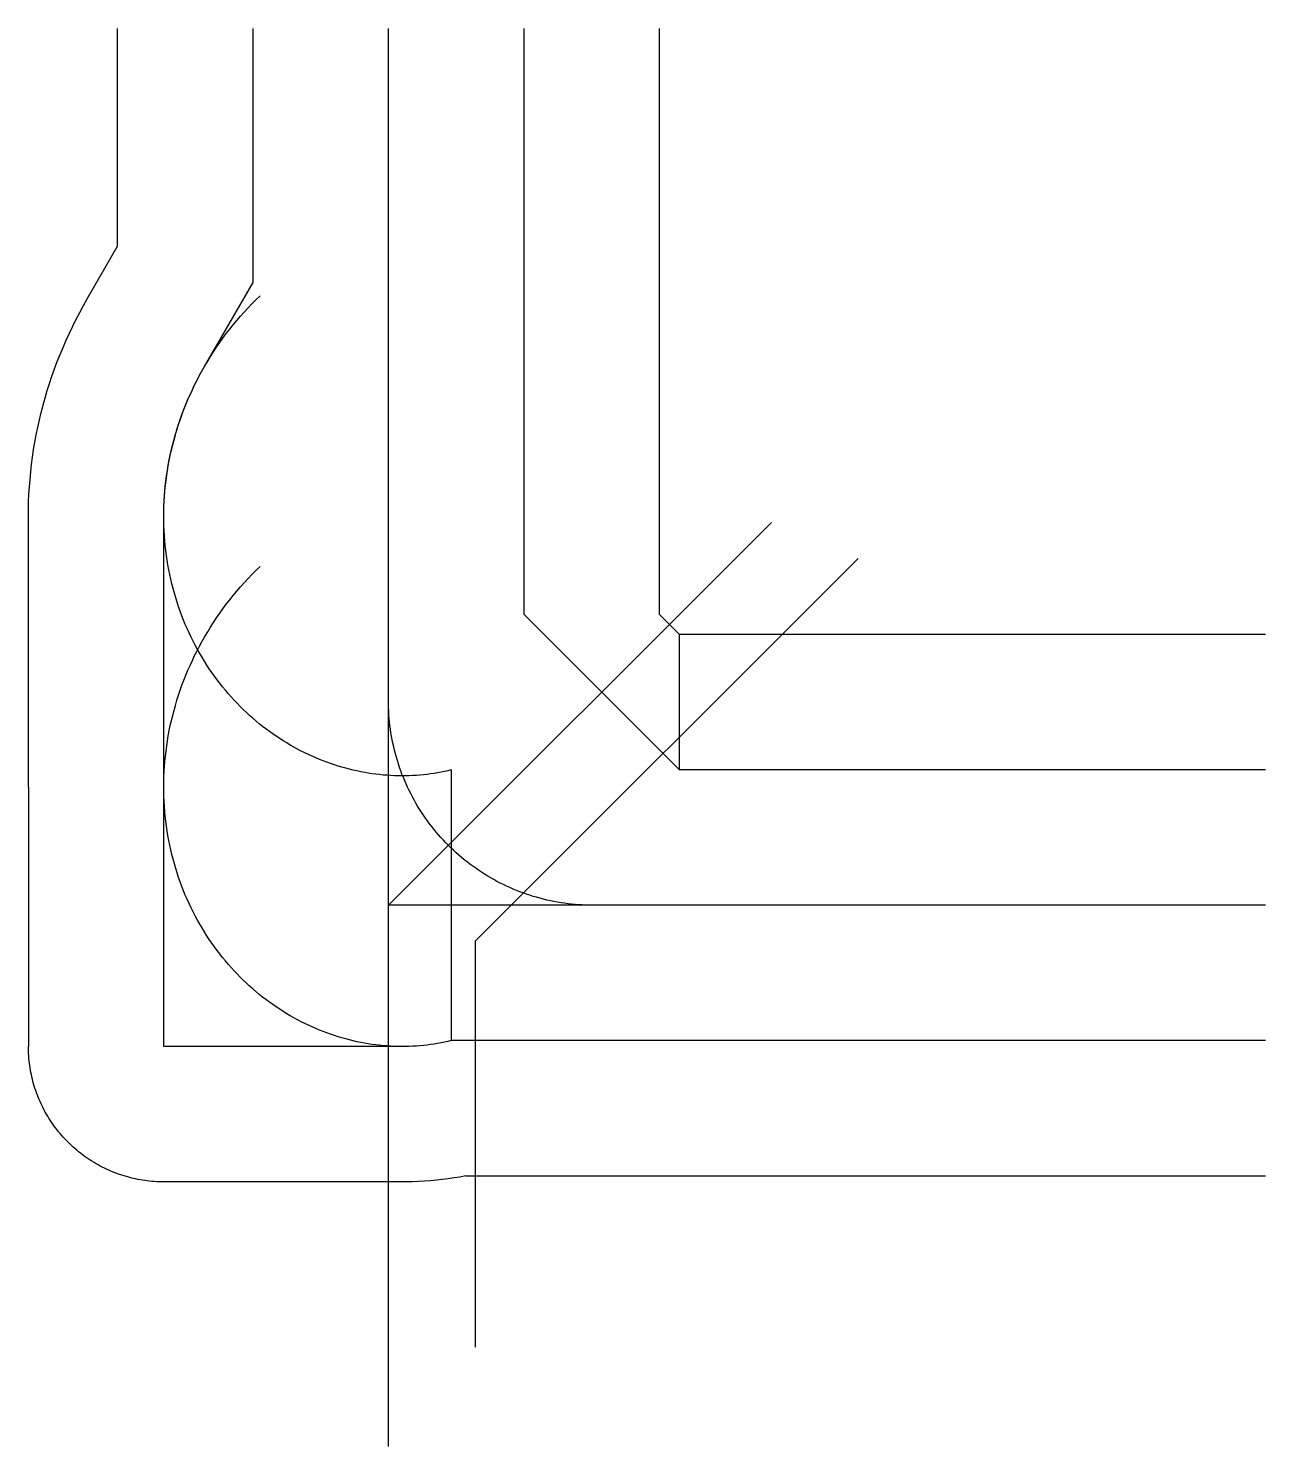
# Model space of a CAD drawing. Header units: metres. Extents: x -6157 to 15000, y -9260 to 15000.
import ezdxf

# ---------------------------------------------------------------- set-up
doc = ezdxf.new("R2010")
doc.units = ezdxf.units.M

msp = doc.modelspace()

# ---------------------------------------------------------------- linework, layer by layer
at = {"color": 1}
for p, q in [((-4630, 11274), (-4630, 15000)), ((-2315, 10654), (-2315, 15000)), ((0, 0), (0, 15000)), ((2315, 15000), (2315, 4980)), ((4630, 15000), (4630, 4980)), ((-5149, 10376), (-4630, 11274)), ((-3144, 9218), (-2315, 10654)), ((-6157, 2022), (-6157, 6652)), ((-3842, 2022), (-3842, 6652)), ((4980, 2315), (2315, 4980)), ((4980, 4630), (4630, 4980)), ((15000, 4630), (4980, 4630)), ((4980, 2315), (4980, 4630)), ((1075, 2315), (1075, -2315)), ((15000, 2315), (4980, 2315)), ((-6157, 2022), (-6157, -2416)), ((-6157, 2022), (-6157, 2022)), ((-3842, -2416), (-3842, 2022)), ((-3842, 2022), (-3842, 2022)), ((15000, 0), (0, 0)), ((236, -2416), (-3842, -2416)), ((15000, -2315), (1075, -2315)), ((236, -4731), (-3842, -4731)), ((1320, -4630), (15000, -4630))]:
    msp.add_line(p, q, dxfattribs=at)
for points in [[(15000, 0), (3498, 0), (3437, 1), (3376, 2), (3315, 5), (3254, 9), (3193, 13), (3133, 19), (3072, 26), (3011, 34), (2951, 43), (2891, 53), (2831, 64), (2771, 76), (2711, 90), (2652, 104), (2593, 119), (2534, 136), (2476, 153), (2417, 171), (2359, 191), (2302, 211), (2245, 232), (2188, 255), (2131, 278), (2075, 302), (2020, 328), (1965, 354), (1910, 381), (1856, 409), (1802, 439), (1749, 469), (1697, 500), (1644, 532), (1593, 564), (1542, 598), (1492, 633), (1442, 668), (1393, 704), (1345, 742), (1297, 780), (1250, 818), (1203, 858), (1157, 899), (1112, 940), (1068, 982), (1025, 1025), (982, 1068), (940, 1112), (899, 1157), (858, 1203), (818, 1250), (780, 1297), (742, 1345), (704, 1393), (668, 1442), (633, 1492), (598, 1542), (564, 1593), (532, 1644), (500, 1697), (469, 1749), (439, 1802), (409, 1856), (381, 1910), (354, 1965), (328, 2020), (302, 2075), (278, 2131), (255, 2188), (232, 2245), (211, 2302), (191, 2359), (171, 2417), (153, 2476), (136, 2534), (119, 2593), (104, 2652), (90, 2711), (76, 2771), (64, 2831), (53, 2891), (43, 2951), (34, 3011), (26, 3072), (19, 3133), (13, 3193), (9, 3254), (5, 3315), (2, 3376), (1, 3437), (0, 3498), (0, 3498), (0, 15000)], [(-6157, 6652), (-6156, 6779), (-6152, 6905), (-6147, 7032), (-6139, 7159), (-6129, 7286), (-6117, 7413), (-6102, 7540), (-6086, 7667), (-6067, 7794), (-6045, 7921), (-6022, 8048), (-5996, 8174), (-5968, 8301), (-5938, 8427), (-5905, 8552), (-5871, 8678), (-5834, 8803), (-5794, 8928), (-5753, 9052), (-5709, 9175), (-5663, 9299), (-5615, 9421), (-5564, 9543), (-5511, 9664), (-5456, 9785), (-5399, 9905), (-5340, 10024), (-5278, 10142), (-5215, 10259), (-5149, 10376), (-5149, 10376)], [(1075, 2315), (1018, 2301), (959, 2288), (901, 2277), (841, 2266), (782, 2256), (722, 2247), (661, 2239), (601, 2233), (539, 2227), (478, 2222), (416, 2218), (354, 2216), (291, 2214), (229, 2214), (166, 2215), (102, 2216), (39, 2219), (-25, 2223), (-88, 2228), (-152, 2235), (-216, 2242), (-281, 2251), (-345, 2261), (-409, 2271), (-474, 2284), (-538, 2297), (-603, 2311), (-667, 2327), (-731, 2344), (-796, 2362), (-860, 2381), (-924, 2401), (-988, 2423), (-1052, 2446), (-1116, 2470), (-1179, 2495), (-1243, 2521), (-1306, 2549), (-1369, 2578), (-1431, 2608), (-1493, 2639), (-1555, 2671), (-1617, 2705), (-1678, 2740), (-1739, 2776), (-1799, 2813), (-1859, 2851), (-1919, 2891), (-1978, 2931), (-2036, 2973), (-2094, 3016), (-2151, 3061), (-2208, 3106), (-2264, 3152), (-2320, 3200), (-2375, 3249), (-2429, 3299), (-2483, 3350), (-2535, 3402), (-2588, 3455), (-2639, 3510), (-2689, 3565), (-2739, 3621), (-2788, 3679), (-2836, 3738), (-2883, 3797), (-2930, 3858), (-2975, 3919), (-3019, 3982), (-3063, 4046), (-3105, 4110), (-3147, 4176), (-3187, 4242), (-3227, 4309), (-3265, 4378), (-3303, 4447), (-3339, 4517), (-3374, 4588), (-3408, 4659), (-3441, 4732), (-3473, 4805), (-3503, 4879), (-3532, 4954), (-3560, 5029), (-3587, 5106), (-3613, 5183), (-3637, 5260), (-3660, 5339), (-3682, 5418), (-3702, 5497), (-3721, 5577), (-3739, 5658), (-3755, 5739), (-3770, 5821), (-3784, 5904), (-3796, 5986), (-3807, 6070), (-3816, 6153), (-3824, 6237), (-3831, 6322), (-3836, 6407), (-3839, 6492), (-3841, 6577), (-3842, 6663), (-3841, 6749), (-3838, 6835), (-3834, 6922), (-3829, 7008), (-3822, 7095), (-3813, 7182), (-3803, 7269), (-3792, 7356), (-3778, 7443), (-3764, 7530), (-3747, 7617), (-3730, 7704), (-3710, 7791), (-3689, 7877), (-3666, 7964), (-3642, 8050), (-3616, 8137), (-3589, 8223), (-3560, 8309), (-3530, 8394), (-3498, 8480), (-3464, 8564), (-3429, 8649), (-3392, 8733), (-3353, 8817), (-3314, 8900), (-3272, 8983), (-3229, 9065), (-3184, 9147), (-3138, 9228), (-3090, 9309), (-3041, 9389), (-2990, 9468), (-2938, 9547), (-2884, 9625), (-2829, 9702), (-2772, 9778), (-2714, 9854), (-2654, 9928), (-2593, 10002), (-2531, 10075), (-2466, 10148), (-2401, 10219), (-2334, 10289), (-2266, 10358), (-2196, 10426), (-2196, 10426)], [(-3842, 6652), (-3841, 6738), (-3839, 6824), (-3835, 6911), (-3830, 6997), (-3823, 7084), (-3815, 7171), (-3805, 7258), (-3793, 7345), (-3780, 7432), (-3766, 7519), (-3750, 7606), (-3732, 7693), (-3713, 7780), (-3692, 7867), (-3669, 7953), (-3645, 8040), (-3620, 8126), (-3593, 8212), (-3564, 8298), (-3534, 8384), (-3502, 8469), (-3468, 8554), (-3433, 8639), (-3397, 8723), (-3358, 8807), (-3319, 8890), (-3277, 8973), (-3234, 9055), (-3190, 9137), (-3144, 9218), (-3144, 9218)], [(0, -9260), (0, 0), (6548, 6548)], [(8030, 5934), (1482, -614), (1482, -7559)], [(1075, -2315), (1018, -2329), (959, -2342), (901, -2353), (841, -2364), (782, -2374), (722, -2383), (661, -2391), (601, -2397), (539, -2403), (478, -2408), (416, -2412), (354, -2414), (291, -2416), (229, -2416), (166, -2415), (102, -2414), (39, -2411), (-25, -2407), (-88, -2402), (-152, -2395), (-216, -2388), (-281, -2379), (-345, -2369), (-409, -2359), (-474, -2346), (-538, -2333), (-603, -2319), (-667, -2303), (-731, -2286), (-796, -2268), (-860, -2249), (-924, -2229), (-988, -2207), (-1052, -2184), (-1116, -2160), (-1179, -2135), (-1243, -2109), (-1306, -2081), (-1369, -2052), (-1431, -2022), (-1493, -1991), (-1555, -1959), (-1617, -1925), (-1678, -1890), (-1739, -1854), (-1799, -1817), (-1859, -1779), (-1919, -1739), (-1978, -1699), (-2036, -1657), (-2094, -1614), (-2151, -1569), (-2208, -1524), (-2264, -1478), (-2320, -1430), (-2375, -1381), (-2429, -1331), (-2483, -1280), (-2535, -1228), (-2588, -1175), (-2639, -1120), (-2689, -1065), (-2739, -1009), (-2788, -951), (-2836, -892), (-2883, -833), (-2930, -772), (-2975, -711), (-3019, -648), (-3063, -584), (-3105, -520), (-3147, -454), (-3187, -388), (-3227, -321), (-3265, -252), (-3303, -183), (-3339, -113), (-3374, -42), (-3408, 29), (-3441, 102), (-3473, 175), (-3503, 249), (-3532, 324), (-3560, 399), (-3587, 476), (-3613, 553), (-3637, 630), (-3660, 709), (-3682, 788), (-3702, 867), (-3721, 947), (-3739, 1028), (-3755, 1109), (-3770, 1191), (-3784, 1274), (-3796, 1356), (-3807, 1440), (-3816, 1523), (-3824, 1607), (-3831, 1692), (-3836, 1777), (-3839, 1862), (-3841, 1947), (-3842, 2033), (-3841, 2119), (-3838, 2205), (-3834, 2292), (-3829, 2378), (-3822, 2465), (-3813, 2552), (-3803, 2639), (-3792, 2726), (-3778, 2813), (-3764, 2900), (-3747, 2987), (-3730, 3074), (-3710, 3161), (-3689, 3247), (-3666, 3334), (-3642, 3420), (-3616, 3507), (-3589, 3593), (-3560, 3679), (-3530, 3764), (-3498, 3850), (-3464, 3934), (-3429, 4019), (-3392, 4103), (-3353, 4187), (-3314, 4270), (-3272, 4353), (-3229, 4435), (-3184, 4517), (-3138, 4598), (-3090, 4679), (-3041, 4759), (-2990, 4838), (-2938, 4917), (-2884, 4995), (-2829, 5072), (-2772, 5148), (-2714, 5224), (-2654, 5298), (-2593, 5372), (-2531, 5445), (-2466, 5518), (-2401, 5589), (-2334, 5659), (-2266, 5728), (-2196, 5796), (-2196, 5796)], [(-3842, -4731), (-3882, -4731), (-3923, -4730), (-3963, -4728), (-4003, -4725), (-4044, -4722), (-4084, -4718), (-4124, -4714), (-4164, -4709), (-4204, -4703), (-4244, -4696), (-4284, -4689), (-4323, -4681), (-4363, -4672), (-4402, -4662), (-4441, -4652), (-4480, -4641), (-4519, -4630), (-4557, -4618), (-4596, -4605), (-4634, -4591), (-4671, -4577), (-4709, -4563), (-4746, -4547), (-4783, -4531), (-4820, -4514), (-4857, -4497), (-4893, -4479), (-4929, -4460), (-4964, -4441), (-4999, -4421), (-5034, -4400), (-5069, -4379), (-5103, -4358), (-5136, -4335), (-5170, -4312), (-5203, -4289), (-5235, -4265), (-5267, -4240), (-5299, -4215), (-5330, -4189), (-5361, -4163), (-5391, -4136), (-5421, -4109), (-5450, -4081), (-5479, -4053), (-5507, -4024), (-5535, -3995), (-5562, -3965), (-5589, -3935), (-5615, -3904), (-5641, -3873), (-5666, -3841), (-5691, -3809), (-5715, -3777), (-5738, -3744), (-5761, -3711), (-5783, -3677), (-5805, -3643), (-5826, -3608), (-5847, -3574), (-5867, -3538), (-5886, -3503), (-5905, -3467), (-5923, -3431), (-5940, -3394), (-5957, -3358), (-5973, -3321), (-5988, -3283), (-6003, -3246), (-6017, -3208), (-6031, -3170), (-6044, -3131), (-6056, -3093), (-6067, -3054), (-6078, -3015), (-6088, -2976), (-6098, -2937), (-6106, -2897), (-6114, -2858), (-6122, -2818), (-6128, -2778), (-6134, -2738), (-6140, -2698), (-6144, -2658), (-6148, -2618), (-6151, -2578), (-6154, -2537), (-6155, -2497), (-6156, -2456), (-6157, -2416)], [(1075, -2315), (1018, -2329), (959, -2342), (901, -2353), (841, -2364), (782, -2374), (722, -2383), (661, -2391), (601, -2397), (539, -2403), (478, -2408), (416, -2412), (354, -2414), (291, -2416), (236, -2416)], [(1320, -4630), (1221, -4648), (1122, -4664), (1022, -4678), (921, -4691), (820, -4702), (719, -4711), (617, -4719), (514, -4725), (412, -4728), (309, -4731), (236, -4731)]]:
    msp.add_lwpolyline(points, dxfattribs=at)

doc.saveas('drawing.dxf')
